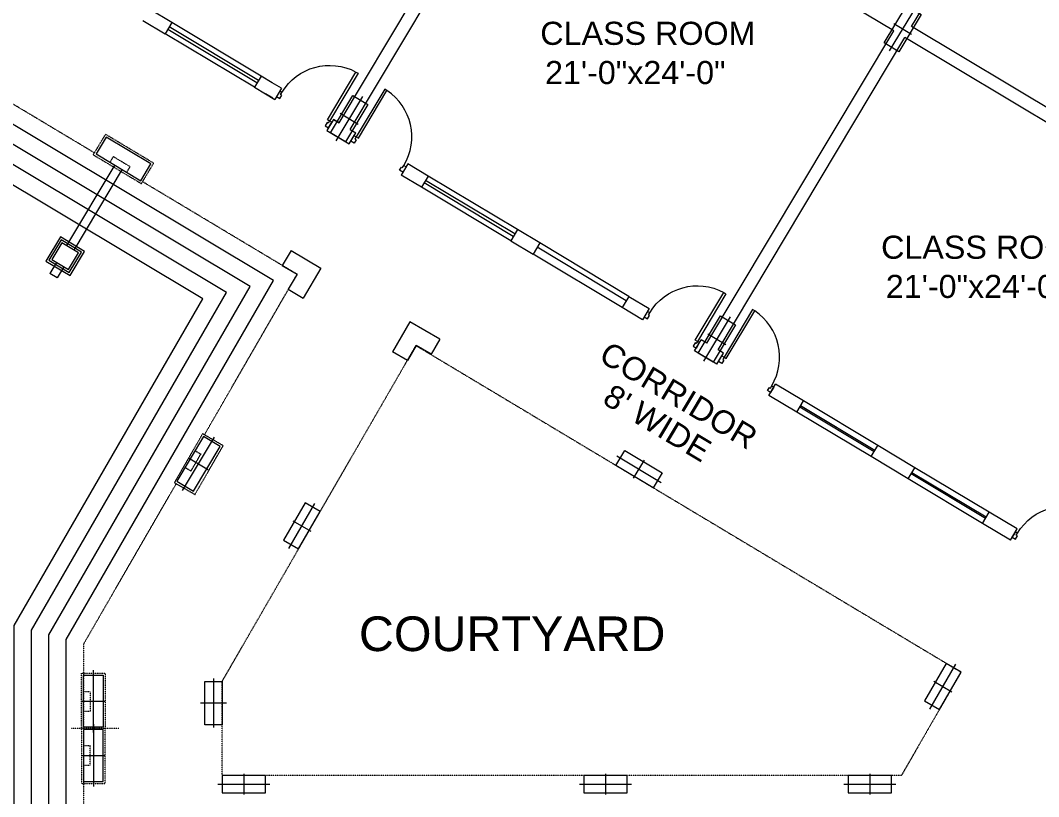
# Model space of a CAD drawing. Header units: inches. Extents: x -110725 to 51121, y 8404 to 44825.
# Drawn here: x -36762 to -36056, y 23751 to 24288 of the extents above; entities that cross this region are included whole.
import ezdxf

# ---------------------------------------------------------------- set-up
doc = ezdxf.new("R2010")
doc.units = ezdxf.units.IN
doc.header["$LTSCALE"] = 0.1
doc.header["$MEASUREMENT"] = 0
doc.linetypes.add('DASHED2', pattern=[0.375, 0.25, -0.125])
doc.layers.get('0').update_dxf_attribs({"color": 1, "lineweight": 0})
for name, color, linetype, lineweight in [('CAR', 4, 'Continuous', 0), ('Col.', 4, 'Continuous', 0), ('dim', 252, 'Continuous', 0), ('DOOR', 32, 'Continuous', 0), ('FIX', 8, 'Continuous', 0), ('stair', 5, 'Continuous', 0), ('TEXT', 3, 'Continuous', 0), ('WALL', 7, 'Continuous', 0), ('WIN', 160, 'Continuous', 0)]:
    doc.layers.add(name, color=color, linetype=linetype, lineweight=lineweight)
doc.styles.add('as', font='arial.ttf')

# ---------------------------------------------------------------- blocks, each defined once
blk = doc.blocks.new('D-1')
for points in [[(1.5, 34.85), (1.5, 1.85), (3, 1.85), (3, 34.85)], [(2.25, 0.38), (2.25, -1.88), (0, -1.88), (0, 1.88), (1.5, 1.88), (1.5, 0.38)], [(33.75, 0.38), (34.5, 0.38), (34.5, 1.88), (36, 1.88), (36, -1.88), (33.75, -1.88)]]:
    blk.add_lwpolyline(points, close=True)
blk.add_arc((1.5, 1.88), 33, 0, 87.39475)
blk = doc.blocks.new('44')
at = {"layer": 'Col.', "linetype": 'Continuous'}
blk.add_lwpolyline([(-24729.42, 37327.33), (-24729.42, 37339.33), (-24759.42, 37339.33), (-24759.42, 37327.33)], close=True, dxfattribs=at)
at = {"layer": 'dim', "linetype": 'Continuous'}
for p, q in [((-24744.42, 37340.53), (-24744.42, 37326.13)), ((-24762.42, 37333.33), (-24726.42, 37333.33))]:
    blk.add_line(p, q, dxfattribs=at)
blk = doc.blocks.new('6')
at = {"layer": 'Col.', "linetype": 'Continuous'}
blk.add_lwpolyline([(-25132.58, 38221.64), (-25125.64, 38233.22), (-25156.52, 38251.72), (-25163.46, 38240.13)], close=True, dxfattribs=at)
at = {"layer": 'dim', "linetype": 'Continuous'}
for p, q in [((-25163.08, 38247.78), (-25126.02, 38225.58)), ((-25140.39, 38243.63), (-25148.71, 38229.73))]:
    blk.add_line(p, q, dxfattribs=at)
blk = doc.blocks.new('DD')
at = {"layer": 'Col.', "linetype": 'Continuous'}
blk.add_lwpolyline([(-25172.14, 37823.61), (-25158.64, 37823.61), (-25158.64, 37859.61), (-25172.14, 37859.61)], close=True, dxfattribs=at)
at = {"layer": 'dim', "linetype": 'Continuous'}
for p, q in [((-25165.39, 37863.21), (-25165.39, 37820.01)), ((-25173.49, 37841.61), (-25157.29, 37841.61))]:
    blk.add_line(p, q, dxfattribs=at)

msp = doc.modelspace()

# ---------------------------------------------------------------- linework, layer by layer
at = {"layer": 'CAR', "linetype": 'Continuous'}
msp.add_circle((-33960.35096, 21924.4645, 27.16259), 11425.94255, dxfattribs=at)
at = {"layer": 'Col.', "linetype": 'Continuous'}
for p, q in [((-36574.16555, 24129.02261), (-36580.33153, 24118.72791)), ((-36574.16555, 24129.02261), (-36553.57617, 24116.69064)), ((-36580.33153, 24118.72791), (-36570.03684, 24112.56193)), ((-36570.03684, 24112.56193), (-36576.20282, 24102.26724)), ((-36553.57617, 24116.69064), (-36565.90813, 24096.10126)), ((-36576.20282, 24102.26724), (-36565.90813, 24096.10126)), ((-36492.061, 24079.62004), (-36504.061, 24058.83544)), ((-36471.27639, 24067.62004), (-36492.061, 24079.62004)), ((-36487.6687, 24063.22774), (-36493.6687, 24052.83544)), ((-36477.27639, 24057.22774), (-36487.6687, 24063.22774)), ((-36471.27639, 24067.62004), (-36477.27639, 24057.22774)), ((-36493.6687, 24052.83544), (-36504.061, 24058.83544))]:
    msp.add_line(p, q, dxfattribs=at)
at = {"layer": 'Col.', "linetype": 'Continuous', "elevation": 27.16259}
msp.add_lwpolyline([(-36633.93921, 23830.6649), (-36621.93921, 23830.6649), (-36621.93921, 23800.6649), (-36633.93921, 23800.6649)], close=True, dxfattribs=at)
at = {"layer": 'FIX', "linetype": 'Continuous'}
for p, q in [((-36627.93921, 23832.6649), (-36627.93921, 23798.6649)), ((-36618.93921, 23815.6649), (-36636.93921, 23815.6649))]:
    msp.add_line(p, q, dxfattribs=at)
at = {"layer": 'stair', "elevation": 27.16259}
for points in [[(-37068.07807, 21845.45053), (-36899.81313, 21845.45053), (-36729.95088, 22015.31279), (-36729.95088, 23859.58394), (-36586.35289, 24108.30295), (-38077.95113, 25001.69199), (-38267.33289, 24685.50107)], [(-37068.07807, 21857.45053), (-36904.78369, 21857.45053), (-36741.95088, 22020.28335), (-36741.95088, 23862.79933), (-36602.64968, 24104.07608), (-38073.82242, 24985.23132), (-38257.0382, 24679.33509)], [(-37068.07807, 21869.45053), (-36909.75426, 21869.45053), (-36753.95088, 22025.25392), (-36753.95088, 23866.01472), (-36618.94647, 24099.84922), (-38069.6937, 24968.77065), (-38246.74351, 24673.16911)], [(-37068.07807, 21881.45053), (-36914.72482, 21881.45053), (-36765.95088, 22030.22448), (-36765.95088, 23869.23011), (-36635.24326, 24095.62235), (-38065.56499, 24952.30997), (-38236.44882, 24667.00313)]]:
    msp.add_lwpolyline(points, dxfattribs=at)
at = {"layer": 'WALL'}
for p, q in [((-36144.34871, 24284.18106), (-36015.00201, 24500.13772)), ((-36540.97343, 24217.504), (-36411.48785, 24433.69254)), ((-36533.25241, 24212.87952), (-36403.76683, 24429.06805)), ((-36156.69421, 24281.08453), (-36403.76683, 24429.06805)), ((-36656.78872, 24286.87128), (-36672.23076, 24296.12025)), ((-36676.85524, 24288.39923), (-36661.4132, 24279.15026)), ((-36656.78872, 24286.87128), (-36661.4132, 24279.15026)), ((-36286.1798, 24064.89599), (-36156.69421, 24281.08453)), ((-35897.2761, 24136.19754), (-36144.34871, 24284.18106)), ((-36278.45878, 24060.27151), (-36148.9732, 24276.46004)), ((-35901.90058, 24128.47652), (-36148.9732, 24276.46004)), ((-36595.02057, 24249.8754), (-36599.64505, 24242.15438)), ((-36587.29955, 24245.25091), (-36595.02057, 24249.8754)), ((-36580.86536, 24241.39717), (-36587.29955, 24245.25091)), ((-36599.64505, 24242.15438), (-36591.92403, 24237.52989)), ((-36586.77669, 24234.4469), (-36591.92403, 24237.52989)), ((-36591.92403, 24237.52989), (-36585.48985, 24233.67615)), ((-36580.86536, 24241.39717), (-36585.48985, 24233.67615)), ((-36580.86536, 24241.39717), (-36585.48985, 24233.67615)), ((-36580.86536, 24241.39717), (-36585.48985, 24233.67615)), ((-36544.83394, 24219.81624), (-36549.45843, 24212.09522)), ((-36540.97343, 24217.504), (-36544.83394, 24219.81624)), ((-36544.83394, 24219.81624), (-36540.97343, 24217.504)), ((-36549.45843, 24212.09522), (-36534.01639, 24202.84625)), ((-36534.01639, 24202.84625), (-36529.3919, 24210.56727)), ((-36533.25241, 24212.87952), (-36529.3919, 24210.56727)), ((-36493.36048, 24188.98634), (-36497.98496, 24181.26532)), ((-36493.36048, 24188.98634), (-36497.98496, 24181.26532)), ((-36493.36048, 24188.98634), (-36497.98496, 24181.26532)), ((-36493.36048, 24188.98634), (-36497.98496, 24181.26532)), ((-36479.20528, 24180.50812), (-36493.36048, 24188.98634)), ((-36483.82976, 24172.7871), (-36497.98496, 24181.26532)), ((-36479.20528, 24180.50812), (-36483.82976, 24172.7871)), ((-36417.43712, 24143.51224), (-36422.06161, 24135.79122)), ((-36401.99509, 24134.26327), (-36417.43712, 24143.51224)), ((-36422.06161, 24135.79122), (-36406.61957, 24126.54225)), ((-36401.99509, 24134.26327), (-36406.61957, 24126.54225)), ((-36340.22693, 24097.26739), (-36344.85142, 24089.54637)), ((-36340.22693, 24097.26739), (-36326.07173, 24088.78916)), ((-36330.69622, 24081.06814), (-36344.85142, 24089.54637)), ((-36326.07173, 24088.78916), (-36330.69622, 24081.06814)), ((-36326.07173, 24088.78916), (-36330.69622, 24081.06814)), ((-36326.07173, 24088.78916), (-36330.69622, 24081.06814)), ((-36326.07173, 24088.78916), (-36330.69622, 24081.06814)), ((-36294.66479, 24059.48721), (-36290.04031, 24067.20823)), ((-36286.1798, 24064.89599), (-36290.04031, 24067.20823)), ((-36279.22275, 24050.23824), (-36294.66479, 24059.48721)), ((-36279.22275, 24050.23824), (-36274.59827, 24057.95926)), ((-36274.59827, 24057.95926), (-36278.45878, 24060.27151)), ((-36243.19133, 24028.65731), (-36238.56685, 24036.37833)), ((-36219.2643, 24024.81712), (-36238.56685, 24036.37833)), ((-36223.88878, 24017.0961), (-36243.19133, 24028.65731)), ((-36223.88878, 24017.0961), (-36219.2643, 24024.81712)), ((-36172.41532, 23986.2662), (-36167.79084, 23993.98722)), ((-36142.05411, 23978.57227), (-36167.79084, 23993.98722)), ((-36146.67859, 23970.85125), (-36172.41532, 23986.2662)), ((-36146.67859, 23970.85125), (-36142.05411, 23978.57227)), ((-36095.20513, 23940.02135), (-36090.58065, 23947.74237)), ((-36071.2781, 23936.18115), (-36090.58065, 23947.74237)), ((-36075.90258, 23928.46014), (-36095.20513, 23940.02135)), ((-36075.90258, 23928.46014), (-36071.2781, 23936.18115))]:
    msp.add_line(p, q, dxfattribs=at)
at = {"layer": 'WALL', "elevation": 27.16259}
for points in [[(-36678.38413, 24177.38617), (-36671.44741, 24188.9677), (-36702.33148, 24207.46564), (-36709.26821, 24195.88411)], [(-36721.44377, 24127.38824), (-36733.0253, 24134.32496), (-36739.96203, 24122.74344), (-36728.3805, 24115.80671)]]:
    msp.add_lwpolyline(points, close=True, dxfattribs=at)
at = {"layer": 'WIN'}
for p, q in [((-36597.84664, 24245.157), (-36659.61479, 24282.15288)), ((-36596.81898, 24246.87278), (-36658.58713, 24283.86866)), ((-36595.02057, 24249.8754), (-36656.78872, 24286.87128)), ((-36599.64505, 24242.15438), (-36661.4132, 24279.15026)), ((-36420.2632, 24138.79384), (-36482.03135, 24175.78972)), ((-36419.23554, 24140.50962), (-36481.00369, 24177.5055)), ((-36417.43712, 24143.51224), (-36479.20528, 24180.50812)), ((-36422.06161, 24135.79122), (-36483.82976, 24172.7871)), ((-36340.22693, 24097.26739), (-36401.99509, 24134.26327)), ((-36344.85142, 24089.54637), (-36406.61957, 24126.54225)), ((-36342.02534, 24094.26477), (-36403.7935, 24131.26065)), ((-36170.36, 23989.69776), (-36221.83346, 24020.52766)), ((-36169.84616, 23990.55565), (-36221.31963, 24021.38556)), ((-36167.79084, 23993.98722), (-36219.2643, 24024.81712)), ((-36172.41532, 23986.2662), (-36223.88878, 24017.0961)), ((-36090.58065, 23947.74237), (-36142.05411, 23978.57227)), ((-36095.20513, 23940.02135), (-36146.67859, 23970.85125)), ((-36093.1498, 23943.45291), (-36144.62327, 23974.28281)), ((-36092.63597, 23944.3108), (-36144.10943, 23975.1407))]:
    msp.add_line(p, q, dxfattribs=at)
at = {"layer": 'WIN', "linetype": 'DASHED2'}
for p, q in [((-36710.54338, 24196.67433), (-36800.60603, 24250.61713)), ((-36699.61694, 24190.1035), (-36697.30469, 24193.96401)), ((-36685.72316, 24187.02728), (-36697.30469, 24193.96401)), ((-36688.03541, 24183.16677), (-36685.72316, 24187.02728)), ((-36570.0561, 24112.52982), (-36677.08563, 24176.63489)), ((-36634.25349, 24001.33668), (-36570.0561, 24112.52982)), ((-36643.46971, 23976.37299), (-36636.71971, 23988.06433)), ((-36640.61682, 23990.31433), (-36636.71971, 23988.06433)), ((-36647.36682, 23978.62299), (-36643.46971, 23976.37299)), ((-36717.95088, 23856.36855), (-36653.75349, 23967.56169)), ((-36717.95088, 23856.36855), (-36717.95088, 23672.85539)), ((-36717.93921, 23823.62486), (-36713.43921, 23823.62486)), ((-36713.43921, 23823.62486), (-36713.43921, 23810.12486)), ((-36717.93921, 23810.12486), (-36713.43921, 23810.12486)), ((-36693.61623, 23798.12486), (-36726.49671, 23798.12486)), ((-36717.93921, 23786.12486), (-36713.43921, 23786.12486)), ((-36713.43921, 23772.62486), (-36713.43921, 23786.12486)), ((-36717.93921, 23772.62486), (-36713.43921, 23772.62486))]:
    msp.add_line(p, q, dxfattribs=at)
at = {"layer": 'WIN', "linetype": 'Continuous'}
for p, q in [((-36696.28069, 24188.37548), (-36729.80821, 24132.3981)), ((-36691.13335, 24185.29249), (-36724.66086, 24129.31511)), ((-36736.74494, 24120.81657), (-36741.36942, 24113.09555)), ((-36731.59759, 24117.73358), (-36736.22208, 24110.01256)), ((-36736.22208, 24110.01256), (-36741.36942, 24113.09555))]:
    msp.add_line(p, q, dxfattribs=at)
at = {"layer": 'WIN', "linetype": 'DASHED2', "elevation": 27.16259}
for points in [[(-36677.86804, 24175.32858), (-36669.38982, 24189.48379), (-36702.84757, 24209.52322), (-36711.32579, 24195.36802)], [(-36655.04086, 23968.33117), (-36640.75144, 23960.08117), (-36621.25144, 23993.85616), (-36635.54086, 24002.10616)]]:
    msp.add_lwpolyline(points, close=True, dxfattribs=at)
at = {"layer": 'WIN', "linetype": 'Continuous', "elevation": 27.16259}
for points in [[(-36717.3286, 24128.42041), (-36734.05748, 24138.44013), (-36744.0772, 24121.71126), (-36727.34832, 24111.69154)], [(-36719.38619, 24127.90433), (-36733.54139, 24136.38255), (-36742.01961, 24122.22735), (-36727.86441, 24113.74912)]]:
    msp.add_lwpolyline(points, close=True, dxfattribs=at)
at = {"layer": 'WIN', "linetype": 'DASHED2', "elevation": 27.16259}
for points in [[(-36621.93921, 23765.47001), (-36621.93921, 23765.47001), (-36621.93921, 23830.6649), (-36487.67629, 24063.2151), (-36110.12424, 23837.08125), (-36151.45139, 23765.47001), (-36621.93921, 23765.47001)], [(-36719.43921, 23797.37486), (-36719.43921, 23836.37486), (-36702.93921, 23836.37486), (-36702.93921, 23797.37486)], [(-36719.43921, 23798.87486), (-36719.43921, 23759.87486), (-36702.93921, 23759.87486), (-36702.93921, 23798.87486)]]:
    msp.add_lwpolyline(points, dxfattribs=at)

# ---------------------------------------------------------------- block references
at = {"layer": 'Col.', "linetype": 'Continuous', "xscale": -1}
for name, p, rotation in [('44', (-16893.92829, -16155.56182, 27.16259), 58.99999999994495), ('44', (-17277.43675, -16217.8555, 27.16259), 58.99999999994495), ('44', (-17022.64312, -16370.46351, 27.16259), 58.99999999994495), ('44', (4105.00681, 43234.24708, 27.16259), 148.9999999996858), ('DD', (-11545.79649, 61658.48094, 27.16259), 180)]:
    msp.add_blockref(name, p, dxfattribs=dict(at, rotation=rotation))
at = {"layer": 'Col.', "linetype": 'Continuous', "rotation": 59.99999999994456}
for p in [(8137.11396, 26700.9553, 27.16259), (8581.00796, 26589.71799, 27.16259)]:
    msp.add_blockref('44', p, dxfattribs=at)
at = {"layer": 'Col.', "linetype": 'Continuous'}
for name, p in [('DD', (-11545.79649, -14062.23121, 27.16259)), ('44', (-11862.51976, -13573.86189, 27.16259)), ('44', (-11612.01976, -13573.86189, 27.16259)), ('44', (-11428.9572, -13573.86189, 27.16259))]:
    msp.add_blockref(name, p, dxfattribs=at)
at = {"layer": 'dim', "linetype": 'Continuous', "rotation": 90}
msp.add_blockref('6', (1598.33637, 49125.88309, 27.16259), dxfattribs=at)
at = {"layer": 'DOOR'}
for p, xscale, yscale, zscale, rotation in [((-36547.14618, 24215.95573, 27.16259), -1.166666666666689, 1.166666666661229, 1.166666666661804, 329.08060506182), ((-36531.70414, 24206.70676, 27.16259), 1.166666666666689, 1.166666666666689, 1.166666666666689, 329.08060506182), ((-36292.35255, 24063.34772, 27.16259), -1.166666666666689, 1.166666666661229, 1.166666666661804, 329.0806050618241), ((-36276.91051, 24054.09875, 27.16259), 1.166666666666689, 1.166666666666689, 1.166666666666689, 329.08060506182), ((-36037.55892, 23910.73971, 27.16259), -1.166666666666689, 1.166666666661229, 1.166666666661804, 329.0806050618241)]:
    msp.add_blockref('D-1', p, dxfattribs=dict(at, xscale=xscale, yscale=yscale, zscale=zscale, rotation=rotation))

# ---------------------------------------------------------------- texts
at = {"layer": 'TEXT', "style": 'as'}
for s, height, p in [('CLASS ROOM', 16, (-36401.56633, 24271.43542)), ('21\'-0"x24\'-0"', 16, (-36398.29298, 24244.28494)), ('CLASS ROOM', 16, (-36165.48161, 24123.30788)), ('21\'-0"x24\'-0"', 16, (-36162.20826, 24096.1574)), ('COURTYARD', 24, (-36527.22235, 23851.61334))]:
    msp.add_text(s, height=height, dxfattribs=at).set_placement(p)
for s, p in [('CORRIDOR', (-36362.00754, 24053.11645)), ("8' WIDE", (-36359.42273, 24023.64427))]:
    msp.add_text(s, height=16, rotation=329.08335688, dxfattribs=at).set_placement(p)

doc.saveas('drawing.dxf')
